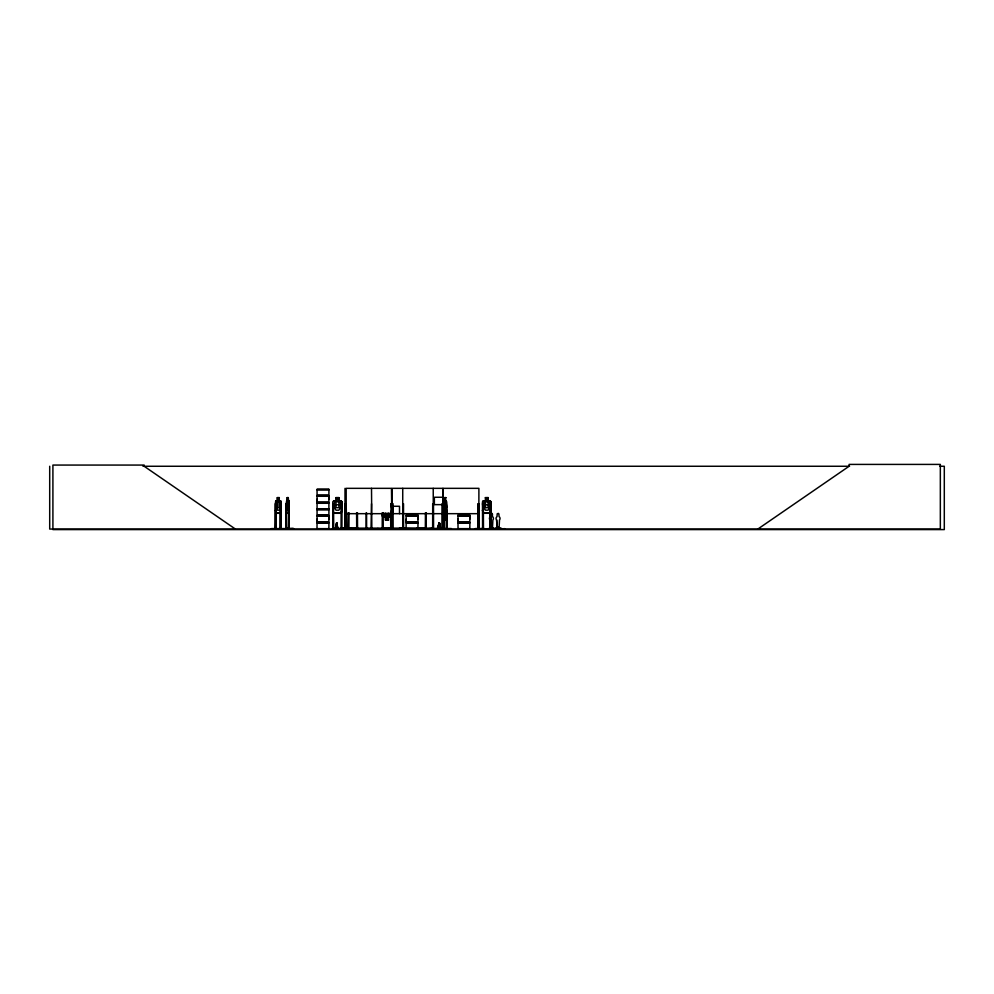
<?xml version="1.0" encoding="UTF-8"?>
<svg xmlns="http://www.w3.org/2000/svg" width="994" height="994" viewBox="0 0 994 994"><rect width="100%" height="100%" fill="white"/><g stroke="black" fill="none" stroke-linecap="round" stroke-linejoin="round"><path stroke-width="1.49" d="M317.061 522.024L317.061 516.197L328.902 516.197L328.89 522.024L317.061 522.024L317.074 519.116M317.061 502.094L317.061 496.279L328.902 496.279L328.89 502.094L317.061 502.094L317.074 499.187M328.89 519.116L328.89 516.197M328.89 499.187L328.89 496.279M406.136 522.024L406.136 516.197L417.977 516.197L417.965 522.024L406.136 522.024L406.148 519.116M417.965 519.116L417.965 516.197M458.01 522.024L458.01 516.197L469.851 516.197L469.839 522.024L458.01 522.024L458.023 519.116M469.839 519.116L469.839 516.197M336.469 528.982L336.717 522.981L336.183 528.982M438.963 528.982L439.199 522.981L439.423 525.975M492.465 528.1L492.875 519.961A2.112 2 -90 0 0 492.428 516.644L492.39 514.084M438.677 528.982L439.162 522.981M288.769 513.289L289.092 510.195M443.523 529.044L443.995 504.542L446.306 504.542L446.567 507.661L446.207 504.542M443.709 507.661L444.094 504.542M446.281 513.289L446.704 510.195L446.256 513.19L444.094 513.19M490.464 514.358L491.21 513.339M490.812 527.081L491.57 526.944L490.999 527.305M497.795 526.857L498.193 527.205M439.447 528.584L451.388 528.535M316.987 508.94L328.915 509.189M316.962 528.982L317.061 523.192L328.902 523.192L328.902 528.808L316.974 528.845M335.674 528.982L336.593 522.981L338.059 528.982M438.168 528.982L439.075 522.981L437.658 528.982M335.463 528.982L336.506 522.981M437.956 528.982L439.037 522.981M288.695 507.685L288.235 510.183L287.365 510.183L286.906 501.871L287.365 497.708L288.235 497.708M444.827 497.609L444.281 507.685L444.753 515.973L445.623 515.973L445.063 513.128C443.92 523.54 443.858 500.951 445.051 511.736L445.722 508.642L445.71 516.048L445.635 500.827M444.653 517.017L444.616 520.235L445.66 520.235L445.635 501.871L444.753 501.871L444.281 510.158L444.156 529.057M280.42 513.289L281.078 510.183L280.507 513.289L276.083 513.289L275.512 510.195L276.17 513.289M346.098 528.982L346.123 528.137M366.078 528.932L366.152 512.879M437.509 529.044L438.988 522.981L440.914 528.982M271.412 528.982L293.491 528.584L271.387 528.994M271.424 528.584L293.491 528.584M417.989 528.82L398.992 528.547L406.521 528.982M286.694 513.289L286.707 500.727M443.846 529.057L444.181 500.727M443.92 506.033L444.194 500.827M446.182 517.017L446.604 516.01L446.207 517.116M497.534 527.205L498.193 526.944M490.949 510.183L489.992 513.19L483.432 513.19L482.475 510.195L483.395 513.289L490.104 513.289M490.054 513.289L491.086 510.195M342.023 510.183L340.979 513.19L333.81 513.19M390.977 512.258L391.698 510.195M484.177 528.994L475.567 528.994M348.037 528.547L348.161 512.668M381.559 529.044L382.218 528.932L382.28 512.668M381.994 528.982L382.193 528.137M391.996 528.584L392.307 529.044M391.984 528.982L391.474 488.34L346.173 488.34L346.223 529.057M281.053 529.057L281.14 501.821L280.494 500.727L279.215 500.727L279.289 497.609L277.363 497.609L277.363 500.727L276.096 500.727L275.512 501.833L275.413 529.057M276.183 500.727L275.624 529.057M385.747 513.488C382.081 517.079 387.113 516.619 387.064 513.128C387.051 516.594 391.884 517.079 388.306 513.5M498.342 513.339L497.186 513.836L497.05 516.644A2.112 2 -90 0 0 496.627 519.961L497.05 528.1L499.087 528.1L499.497 519.961A2.112 2 -90 0 0 499.05 516.644L498.913 513.836M483.432 500.727L482.475 501.833L482.587 529.007M277.5 500.827L276.58 501.871L276.58 507.685L277.5 510.183L279.227 510.183L280.159 507.685L280.159 501.871L279.227 500.827L279.215 497.609M391.698 516.01L390.704 517.116L383.448 517.116L382.342 516.023L382.454 513.202M489.284 529.057L504.927 529.032L489.346 529.044L489.57 527.677L490.353 527.677M489.769 529.044L490.216 503.734L491.135 503.734L491.135 529.057M492.564 528.783L491.744 529.032L492.564 527.677M495.994 529.057L495.062 528.559M495.062 528.783L496.18 528.783L496.192 527.677L497.137 528.783M497.87 529.057L497.509 528.559M497.832 529.032L498.143 526.708M498.416 529.057L499.423 529.032L499.187 527.677M502.467 529.057L501.684 528.559M504.691 528.783L504.132 528.559M458.01 528.808L458.01 523.192L469.851 523.192L469.851 528.808L457.973 529.044M485.432 500.827L484.003 501.871L484.003 507.685L485.432 510.183L488.091 510.183L489.52 507.685L489.52 501.871L488.091 500.827L488.191 497.609M757.85 529.057L849.1 466.261L849.1 464.409L940.336 464.409L940.336 529.057L49.7 529.057L49.7 466.261M489.408 528.994L489.98 529.044M495.844 529.057L496.602 529.044L496.751 527.677M498.802 529.057L497.509 528.907M504.343 529.032L504.853 529.044M416.747 528.994L416.884 528.137M491.16 513.339L491.968 513.438M142.987 466.261L849.572 466.261M939.641 466.261L944.3 466.261L944.3 529.591L52.906 529.591L52.906 465.068L144.155 465.068L144.155 466.261L235.392 529.057M317.049 489.259L328.915 489.259M317.074 489.843L328.89 489.843M316.974 495.509L328.989 495.509M316.974 495.869L328.989 495.869M442.802 497.261L434.366 497.261L434.366 504.641L442.802 504.641M287.241 497.609L288.26 497.609L288.695 501.871L288.769 529.057M445.759 497.609L444.728 497.609L444.728 500.727M277.425 497.708L279.227 497.708M335.997 497.708L338.904 497.708L338.904 500.827L340.47 501.871L340.47 507.685L338.904 510.183L335.997 510.183L334.444 507.685L334.444 501.871L335.997 500.827L335.897 497.609L339.004 497.609L339.004 500.727L341.029 500.727L342.122 501.821L342.122 510.195L341.054 513.289L333.736 513.289L332.779 510.195M444.753 497.708L445.734 497.708M485.432 497.708L488.129 497.708M444.914 498.23L444.914 499.274M286.607 500.727L287.341 500.727M288.161 500.727L288.856 500.727M335.897 500.727L333.773 500.727L332.779 501.833L332.816 529.057M444.082 500.727L444.827 500.727M445.66 500.727L446.704 501.821L446.691 529.057M483.382 500.727L485.37 500.727M488.191 500.727L490.079 500.727L491.086 501.821L490.999 529.057L490.874 528.137M276.121 500.827L280.47 500.827M286.62 500.827L288.844 500.827M333.81 500.827L340.979 500.827L342.023 501.871L341.924 529.057M444.094 500.827L446.356 500.827M483.432 500.827L490.042 500.827L490.949 501.871M281.053 501.821L280.407 500.727M286.409 501.833L286.26 529.057M289.092 501.821L289.055 529.057M316.974 502.504L328.989 502.504M316.974 502.865L328.989 502.865M280.221 503.734L280.991 503.734M332.717 503.734L333.574 503.734L333.673 529.057M342.023 503.734L341.166 503.734L341.066 529.057M344.993 503.734L345.328 529.057M346.173 503.734L346.657 529.057M371.507 503.734L371.035 529.057M390.717 503.734L391.586 503.734M392.195 503.734L393.052 503.734L393.152 529.057M402.732 503.734L403.514 503.734L403.514 529.057L403.564 528.137M443.672 503.734L442.007 503.734L441.908 529.057M446.405 503.734L446.977 529.057L447.051 528.137L446.381 529.057M478.897 503.734L478.064 503.734L477.99 529.057M482.45 503.734L483.37 503.734L483.457 529.057M332.779 504.778L342.122 504.778M482.463 504.778L491.048 504.778M444.753 507.661L445.635 507.685M317.074 508.729L328.89 508.729L328.902 503.275L317.061 503.275L317.061 508.878L328.915 508.891M317.074 509.76L328.89 509.76M286.309 510.195L286.719 513.19M443.784 510.195L444.082 513.289L446.381 513.289M444.753 510.158L445.635 510.183M276.121 513.19L280.47 513.19M286.62 513.19L288.844 513.19M286.595 513.289L288.869 513.289M346.173 513.674L391.474 513.674M392.195 513.674L442.864 513.674M447.548 513.674L478.897 513.674M406.136 515.029L417.977 515.029M458.01 515.029L469.851 515.029M316.974 515.439L328.989 515.439M406.049 515.439L418.064 515.439M457.923 515.439L469.938 515.439M316.974 515.799L328.989 515.799M406.049 515.799L418.064 515.799M457.923 515.799L469.938 515.799M443.672 516.023L444.107 517.116L446.306 517.116M490.427 516.644L490.464 516.644A2.112 2 -90 0 0 490.005 519.961L490.464 528.1M496.627 519.961L497.087 528.1M316.974 522.422L328.989 522.422M406.049 522.422L418.064 522.422M457.923 522.422L469.938 522.422M316.974 522.782L328.989 522.782M406.049 522.782L418.064 522.782M457.923 522.782L469.938 522.782M491.521 526.708L491.521 528.559L491.57 526.708L490.601 526.708L490.601 528.559M497.224 526.708L498.193 526.708L498.193 528.559M275.139 528.137L276.071 528.137M280.159 528.137L281.078 528.137M285.912 528.137L286.62 528.137M288.422 528.137L289.142 528.137M333.673 528.137L332.617 528.137L332.655 529.057M341.066 528.137L433.546 528.137M441.908 528.137L444.504 528.137M477.977 528.137L478.971 528.137L478.971 529.057M483.457 528.137L482.363 528.137L482.289 528.982M490.117 528.137L491.222 528.137M333.673 528.398L356.498 528.398M357.554 528.535L357.455 512.668M377.471 528.535L381.423 529.057M383.237 528.398L390.63 528.398M417.94 528.398L425.333 528.398M429.632 529.057L437.223 528.584L429.719 528.994M475.467 529.057L493.086 528.584M493.596 528.386L495 528.386M500.218 528.386L501.622 528.386M317.074 528.646L328.89 528.646M398.979 528.572L417.965 528.646M437.223 528.584L429.669 528.547M458.023 528.646L469.839 528.646M484.24 528.584L475.48 528.535M371.507 488.34L371.843 529.044M406.074 529.032L406.148 523.192L417.977 523.192L417.94 529.057M443.013 528.982L443.076 488.34L478.897 488.34L478.859 529.057M342.122 528.137L342.147 529.057L342.284 528.274M491.918 513.438L492.428 514.084M382.454 515.973L383.485 517.017M444.281 515.973L444.753 520.135M391.847 528.932L391.686 501.821M391.052 505.586L391.698 507.648M446.269 500.727L446.542 529.057M288.757 500.727L289.155 501.871M440.839 528.982L439.51 522.981L440.541 528.982M440.33 528.982L439.423 522.981L439.833 528.982M336.929 525.975L336.804 522.981L337.848 528.982M336.854 522.981L337.339 528.982M499.696 528.783L499.746 527.677L498.951 528.559M499.51 527.677L499.51 528.559M497.273 526.708L497.224 528.559M496.416 527.677L496.416 528.559M493.024 529.057L493.123 527.677L492.328 528.559M492.887 527.677L492.887 528.559M490.34 503.734L490.477 529.057M489.793 527.677L489.793 528.559M488.228 500.727L488.228 497.609L485.333 497.609L485.47 500.827M483.246 503.734L483.134 529.057M482.711 528.137L482.699 529.057M478.661 503.734L478.561 529.057M478.288 503.734L478.437 529.057M478.226 528.137L478.226 529.057M445.66 497.609L445.734 500.827M445.623 517.017L445.66 520.235M444.442 515.65L444.467 529.057M444.045 528.137L444.007 529.057M443.436 515.936L443.299 529.057L443.175 528.137M442.839 529.057L442.864 488.34L392.195 488.34L392.195 529.057L392.096 528.137M442.106 528.137L442.106 529.057M433.459 529.057L433.483 503.734L432.701 503.734L432.638 529.057M433.222 488.34L433.347 529.057M432.962 503.734L432.962 529.057M432.899 528.137L432.899 529.057M431.57 528.274L431.57 529.057M426.389 528.137L426.389 529.057M426.289 512.668L426.19 529.057M425.519 528.137L425.519 529.057M425.432 512.668L425.333 529.057M419.046 528.274L419.046 529.057M417.741 528.137L417.741 529.057M417.269 528.274L417.269 529.057M417.082 528.137L417.082 529.057M416.511 528.274L416.511 529.057M404.235 528.274L404.235 529.057M403.241 503.734L403.303 529.057M402.992 503.734L403.104 529.057M402.732 488.34L402.744 529.057M402.669 528.137L402.57 529.057M399.501 513.662L399.501 506.269L392.903 506.269L392.903 513.662M392.953 528.137L392.953 529.057M391.052 503.734L391.002 529.057M390.717 512.668L390.729 529.057M390.63 528.137L390.617 529.057M390.033 513.066L390.033 515.973L388.468 517.017L388.579 520.235L385.461 520.235L385.461 517.116M388.828 528.274L388.828 529.057M388.468 513.066L388.468 515.973L385.56 515.973L385.56 513.066M385.56 520.135L385.573 517.017L384.007 515.973L384.007 513.066M383.249 528.137L383.249 529.057L383.15 512.668M367.618 528.274L367.618 529.057M366.575 512.879L366.624 529.057M356.597 512.668L356.697 529.057M356.498 528.137L356.498 529.057M350.994 528.274L350.994 529.057M350.248 528.274L350.248 529.057M349.105 528.137L349.105 529.057M349.018 512.668L348.919 529.057M348.26 528.137L348.248 529.057M346.558 528.137L346.558 529.057M345.427 528.137L345.427 529.057M345.005 488.34L344.993 529.057L344.906 528.137M344.185 528.274L344.185 529.057M341.265 528.137L341.265 529.057M333.475 528.137L333.475 529.057M288.931 528.137L288.881 529.057M288.484 512.668L288.459 529.057M288.161 497.609L288.136 500.827M287.341 497.609L287.266 500.827M286.583 529.057L285.974 503.734L286.11 529.057M286.371 528.137L286.421 529.057M280.73 511.177L280.73 529.057M280.594 528.137L280.581 529.057M280.494 503.734L280.432 529.057M280.221 511.177L280.159 529.057M277.438 497.609L277.425 500.827M276.046 529.057L275.984 503.734L275.214 503.734L275.189 529.057M275.785 528.137L275.785 529.057M340.408 528.932L349.913 528.535L340.42 529.057M328.915 489.483L317.049 489.47L317.074 495.111L328.902 495.111L328.902 489.495M278.929 498.23L277.811 498.23L277.811 499.274L278.929 499.274L278.929 498.23M338.382 498.23L336.519 498.23L336.519 499.274L338.382 499.274L338.382 498.23M487.619 498.23L485.904 498.23L485.904 499.274L487.619 499.274L487.619 498.23M279.227 501.871L277.5 501.871L277.5 507.685L279.227 507.685L279.227 501.871M288.235 501.871L287.365 501.871L287.365 507.685L288.235 507.685L288.235 501.871M338.904 501.871L335.997 501.871L335.997 507.685L338.904 507.685L338.904 501.871M488.091 501.871L485.432 501.871L485.432 507.685L488.091 507.685L488.091 501.871M328.915 509.425L317.049 509.425L317.074 515.029L328.902 515.029L328.902 509.425M387.958 518.57L386.082 518.57L386.082 519.613L387.958 519.613L387.958 518.57"/></g></svg>
